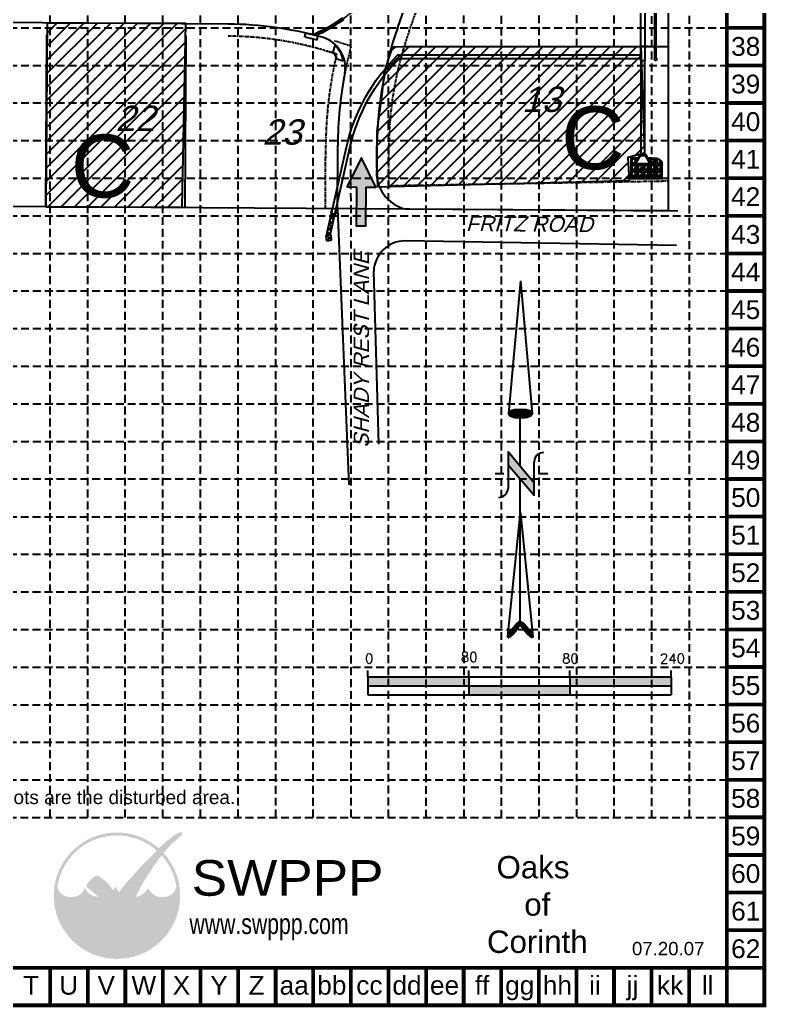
# Model space of a CAD drawing. Header units: inches. Extents: x 2410449 to 2411642, y 7107064 to 7108971.
# Drawn here: x 2411051 to 2411642, y 7107064 to 7107846 of the extents above; entities that cross this region are included whole.
import ezdxf
from ezdxf.enums import TextEntityAlignment as Align

# ---------------------------------------------------------------- set-up
doc = ezdxf.new("R2010")
doc.units = ezdxf.units.IN
doc.header["$MEASUREMENT"] = 0
for name, pattern in [('CENTER2', [1.125, 0.75, -0.125, 0.125, -0.125]), ('DASHED', [0.75, 0.5, -0.25]), ('HIDDEN', [0.375, 0.25, -0.125]), ('HIDDEN2', [0.1875, 0.125, -0.0625]), ('PHANTOM2', [1.25, 0.625, -0.125, 0.125, -0.125, 0.125, -0.125])]:
    doc.linetypes.add(name, pattern=pattern)
for name, color, linetype in [('ADA Ramps', 4, 'Continuous'), ('asbuilts', 3, 'Continuous'), ('BASE', 7, 'Continuous'), ('BDNY-FRZ', 3, 'Continuous'), ('CL STORM A', 8, 'CENTER2'), ('FLOW ARROWS', 250, 'Continuous'), ('GRID', 254, 'DASHED'), ('LOGO', 7, 'Continuous'), ('LOT NO', 11, 'Continuous'), ('LOTLINE', 120, 'Continuous'), ('NARROW', 7, 'Continuous'), ('PBC', 4, 'Continuous'), ('PEP', 5, 'Continuous'), ('PROP-INT', 7, 'HIDDEN2'), ('PROW', 5, 'PHANTOM2'), ('PSD', 3, 'Continuous'), ('PSD-HDWL', 5, 'Continuous'), ('PSD-INLET', 3, 'Continuous'), ('ROCK RIPRAP', 78, 'Continuous'), ('SODDED LOT', 2, 'Continuous'), ('STREETNAME', 4, 'Continuous')]:
    doc.layers.add(name, color=color, linetype=linetype)
doc.styles.add('L120', font='simplex.shx', dxfattribs={"height": 4.8})
doc.styles.add("L200'", font='ARIAL.TTF', dxfattribs={"height": 0.001969})
doc.styles.add('LOGO1', font='ROCKEB.TTF', dxfattribs={"height": 25})
doc.styles.get("Standard").update_dxf_attribs({"font": 'ARIAL.TTF'})

# ---------------------------------------------------------------- blocks, each defined once
blk = doc.blocks.new('North Arrow')
at = {"layer": 'NARROW'}
for p, q in [((32.43, 3.06), (32.43, 4.63)), ((0, 0), (22.36, 2)), ((28.77, -2.09), (34.02, 2.32)), ((36.18, 2.33), (30.46, 2.33)), ((36.16, 2.32), (31.04, -2.09)), ((39.1, 0.01), (59.96, 2.11)), ((0, 0), (22.33, -2.02)), ((31.2, -0.05), (21.66, -0.05)), ((21.66, -0.05), (21.66, -0.05)), ((57.45, -0.05), (33.41, -0.05)), ((59.83, -2.14), (39.04, -0.01)), ((57.69, -0.03), (57.77, -0.01)), ((57.77, -0.05), (57.69, -0.03)), ((28.77, -2.09), (34.95, -2.09)), ((32.43, -4.26), (32.43, -2.8))]:
    blk.add_line(p, q, dxfattribs=at)
blk.add_lwpolyline([(22.36, -2.03), (22.59, -1.93, 0.091577), (22.87, -1.44, 0.048306), (23.03, -0.75), (23.07, -0.01), (23.01, 0.82, 0.048306), (22.87, 1.42, 0.091577), (22.59, 1.91), (22.36, 2.01), (22.14, 1.91, 0.091577), (21.86, 1.42, 0.048306), (21.72, 0.82), (21.66, -0.01), (21.72, -0.83, 0.048306), (21.86, -1.44, 0.091577), (22.14, -1.93)], format="xyb", close=True, dxfattribs=at)
for points in [[(57.46, -0.03), (57.44, 0.08, -0.066818), (57.67, 0.47, -0.03073), (58.01, 0.84), (58.52, 1.29), (59.07, 1.7, -0.03073), (59.5, 1.95, -0.066818), (59.93, 2.1), (60.04, 2.06)], [(60.04, 2.06), (60.05, 1.95, -0.066818), (59.82, 1.56, -0.03073), (59.43, 1.14), (58.97, 0.74), (58.42, 0.33, -0.03073), (57.99, 0.08, -0.036692), (57.76, -0.02)], [(57.46, -0.04), (57.44, -0.15, 0.066818), (57.67, -0.54, 0.03073), (58.01, -0.9), (58.52, -1.36), (59.07, -1.77, 0.03073), (59.5, -2.02, 0.066818), (59.93, -2.17), (60.04, -2.13)], [(60.04, -2.13), (60.05, -2.01, 0.066818), (59.82, -1.63, 0.03073), (59.43, -1.2), (58.97, -0.8), (58.42, -0.4, 0.03073), (57.99, -0.15, 0.036692), (57.76, -0.05)]]:
    blk.add_lwpolyline(points, format="xyb", dxfattribs=at)
for centre, start, end in [((30.46, 3.86), 178.8769, 270), ((34.95, -3.62), 358.8769, 90)]:
    blk.add_arc(centre, 1.53, start, end, dxfattribs=at)
for points in [[(23.02, 0.75), (21.85, 1.42), (22.87, 1.44), (22.14, 1.91)], [(22.87, 1.44), (22.14, 1.91), (22.59, 1.91), (22.36, 2)], [(31.05, -2.09), (36.15, 2.36), (28.75, -2.06), (34.01, 2.36)], [(59.45, 1.15), (59, 1.65), (59.62, 1.34), (59.28, 1.82)], [(59.62, 1.34), (59.28, 1.82), (59.81, 1.55), (59.49, 1.95)], [(59.81, 1.55), (59.49, 1.95), (59.93, 1.73), (59.69, 2.04)], [(59.93, 1.73), (59.69, 2.04), (60.05, 1.94), (59.93, 2.1)], [(60.05, 1.94), (59.93, 2.1), (60.04, 2.06)], [(23.03, -0.76), (21.67, -0.05), (23.07, -0.05), (21.72, 0.82)], [(23.07, -0.05), (21.72, 0.82), (23.02, 0.75), (21.85, 1.42)], [(57.44, 0.08), (57.7, -0.01), (57.5, 0.21), (57.77, -0.01)], [(57.45, -0.04), (57.69, -0.02), (57.44, 0.08), (57.7, -0.01)], [(57.5, 0.21), (57.77, -0.01), (57.6, 0.39), (57.94, 0.06)], [(57.6, 0.39), (57.94, 0.06), (57.68, 0.5), (58.07, 0.13)], [(57.68, 0.5), (58.07, 0.13), (57.84, 0.66), (58.29, 0.26)], [(57.84, 0.66), (58.29, 0.26), (58.03, 0.86), (58.52, 0.41)], [(58.03, 0.86), (58.52, 0.41), (58.26, 1.07), (58.73, 0.57)], [(58.26, 1.07), (58.73, 0.57), (58.52, 1.3), (59.05, 0.81)], [(58.52, 1.3), (59.05, 0.81), (58.7, 1.42), (59.26, 0.99)], [(59.26, 1), (58.69, 1.42), (59.45, 1.15), (59, 1.65)], [(22.87, -1.44), (21.72, -0.87), (23.03, -0.76), (21.67, -0.05)], [(22.58, -1.93), (21.86, -1.45), (22.87, -1.44), (21.72, -0.87)], [(22.36, -2.01), (22.14, -1.93), (22.58, -1.93), (21.86, -1.45)], [(57.44, -0.14), (57.69, -0.02), (57.45, -0.04), (57.69, -0.02)], [(57.46, -0.19), (57.7, -0.03), (57.44, -0.14), (57.69, -0.02)], [(57.53, -0.33), (57.76, -0.05), (57.46, -0.19), (57.7, -0.03)], [(57.63, -0.48), (57.9, -0.1), (57.53, -0.33), (57.76, -0.05)], [(57.78, -0.66), (58.09, -0.2), (57.63, -0.48), (57.9, -0.1)], [(57.97, -0.87), (58.34, -0.35), (57.78, -0.66), (58.09, -0.2)], [(58.24, -1.11), (58.61, -0.54), (57.97, -0.87), (58.34, -0.35)], [(58.61, -1.43), (58.93, -0.77), (58.24, -1.11), (58.61, -0.54)], [(58.91, -1.64), (59.2, -1), (58.61, -1.43), (58.93, -0.77)], [(59.12, -1.79), (59.57, -1.36), (58.92, -1.65), (59.2, -1.01)], [(59.35, -1.93), (59.81, -1.62), (59.12, -1.79), (59.57, -1.36)], [(59.54, -1.32), (59.41, -1.18), (59.21, -1.01)], [(59.58, -2.05), (59.93, -1.79), (59.35, -1.93), (59.81, -1.62)], [(59.78, -2.13), (60.05, -2.01), (59.58, -2.05), (59.93, -1.79)], [(59.92, -2.17), (60.04, -2.13), (59.78, -2.13), (60.05, -2.01)]]:
    blk.add_solid(points, dxfattribs=at)
blk = doc.blocks.new('arrow')
blk.add_lwpolyline([(-67.01, -25.36), (-59.33, -25.42), (-59.57, -56.14), (-51.89, -56.2), (-51.65, -25.48), (-43.97, -25.54), (-55.3, -2.41), (-67.01, -25.36)], close=True)
at = {"color": 254}
for points in [[(-43.97, -25.54), (-67.01, -25.36), (-55.3, -2.41), (-67.01, -25.36)], [(-59.57, -56.14), (-51.89, -56.2), (-59.33, -25.42), (-51.65, -25.48)]]:
    blk.add_solid(points, dxfattribs=at)
blk = doc.blocks.new('new logo')
at = {"layer": 'LOGO'}
h = blk.add_hatch(color=170, dxfattribs=at)
h.paths.add_polyline_path([(67.43, 44.06), (66.82, 44.7), (66.35, 45.25), (65.96, 45.76), (65.54, 46.4), (65.09, 47.19), (64.7, 47.94), (64.44, 48.47), (64.18, 49.02), (63.92, 49.58), (63.67, 50.15), (63.31, 50.99), (62.9, 52), (62.6, 52.78), (62.42, 53.27), (62.25, 53.75), (62.07, 54.23), (61.88, 54.72), (61.69, 55.22), (61.48, 55.74), (61.26, 56.27), (61.03, 56.81), (60.78, 57.37), (60.52, 57.93), (60.25, 58.5), (59.96, 59.07), (59.66, 59.64), (59.34, 60.2), (59.02, 60.77), (58.68, 61.32), (58.34, 61.87), (57.99, 62.4), (57.64, 62.91), (57.29, 63.4), (56.95, 63.87), (56.61, 64.32), (56.27, 64.74), (55.93, 65.14), (55.58, 65.53), (55.23, 65.91), (54.91, 66.23), (53.98, 66.22), (52.92, 66.33), (52.05, 66.5), (51.45, 66.64), (50.85, 66.81), (50.26, 67.01), (49.41, 67.35), (48.33, 67.91), (47.34, 68.56), (46.46, 69.26), (45.69, 70.02), (45.01, 70.79), (44.44, 71.52), (43.98, 72.16), (43.6, 72.69), (43.42, 72.95), (43.25, 73.18), (43.1, 73.38), (42.96, 73.53), (42.85, 73.65), (42.75, 73.73), (42.66, 73.76), (42.59, 73.76), (42.53, 73.71), (42.48, 73.63), (42.43, 73.52), (42.38, 73.38), (42.33, 73.22), (42.19, 72.76), (41.96, 72.1), (41.67, 71.46), (41.36, 70.91), (40.98, 70.34), (40.53, 69.77), (40.01, 69.21), (39.42, 68.67), (38.77, 68.17), (38.06, 67.7), (37.31, 67.27), (36.53, 66.9), (35.73, 66.59), (34.88, 66.34), (33.96, 66.14), (32.97, 65.99), (31.89, 65.9), (30.76, 65.86), (29.65, 65.89), (28.59, 65.97), (27.62, 66.13), (26.71, 66.36), (25.83, 66.67), (24.95, 67.08), (24.08, 67.58), (23.21, 68.18), (22.36, 68.88), (21.76, 69.47), (21.37, 69.89), (20.98, 70.36), (20.61, 70.88), (20.24, 71.46), (19.89, 72.13), (19.54, 72.89), (19.19, 73.77), (18.85, 74.77, -0.595729), (106.28, 106.77), (106.97, 107.48), (107.53, 108.05), (108.12, 108.64, 37.93689), (112.29, 104.53), (112.05, 104.24), (111.57, 103.66), (111.09, 103.06), (110.61, 102.47, -0.146449), (123.57, 75.01), (123.33, 74.47), (123.13, 73.97), (122.94, 73.5), (122.77, 73.07), (122.51, 72.4), (122.22, 71.72), (121.9, 71.1), (121.52, 70.53), (121.11, 70), (120.66, 69.51), (120.15, 69.03), (119.62, 68.57), (119.04, 68.14), (118.44, 67.73), (117.81, 67.36), (117.15, 67.03), (116.47, 66.74), (115.76, 66.49), (115.03, 66.28), (114.28, 66.11), (113.5, 65.97), (112.72, 65.88), (111.92, 65.82), (111.11, 65.8), (110.29, 65.82), (109.44, 65.89), (108.56, 66.01), (107.66, 66.19), (106.75, 66.43), (105.88, 66.73), (105.05, 67.1), (104.26, 67.53), (103.5, 68.04), (102.78, 68.61), (102.07, 69.26), (101.4, 69.96), (100.78, 70.68), (100.24, 71.38), (99.83, 72.02), (99.55, 72.52), (99.4, 72.79), (99.26, 73.03), (99.13, 73.24), (99.02, 73.4), (98.92, 73.52), (98.82, 73.58), (98.72, 73.6), (98.63, 73.58), (98.54, 73.51), (98.45, 73.42), (98.36, 73.3), (98.26, 73.16), (98.17, 73), (98.06, 72.83), (97.8, 72.39), (97.42, 71.81), (96.93, 71.14), (96.41, 70.55), (95.93, 70.06), (95.41, 69.58), (94.84, 69.11), (94.21, 68.65), (93.52, 68.19), (92.75, 67.74), (91.9, 67.28), (90.95, 66.85), (90.08, 66.57), (89.39, 66.39), (88.62, 66.22), (87.78, 66.08), (87.59, 65.61), (87.38, 65.07), (87.13, 64.45), (86.86, 63.76), (86.57, 63), (86.26, 62.19), (85.94, 61.33), (85.6, 60.44), (85.25, 59.53), (84.91, 58.59), (84.56, 57.66), (84.21, 56.72), (83.87, 55.8), (83.53, 54.89), (83.21, 54.02), (82.9, 53.18), (82.61, 52.38), (82.34, 51.64), (82.09, 50.96), (81.86, 50.33), (81.65, 49.76), (81.33, 48.95), (80.94, 48.06), (80.54, 47.29), (80.1, 46.58), (79.62, 45.94), (79.13, 45.36), (78.61, 44.81), (78.1, 44.32), (77.57, 43.87), (77.04, 43.47), (76.48, 43.12), (75.9, 42.81), (75.31, 42.55), (74.58, 42.28), (73.74, 42.05), (72.97, 41.94), (72.25, 41.93), (71.55, 42.04), (70.87, 42.22), (70.06, 42.5), (69.36, 42.77), (68.67, 43.11), (68.04, 43.53)])
h.paths.add_polyline_path([(71.76, 72.04), (70.7, 73.9), (70.07, 75.23), (69.69, 74.29), (68.67, 72.59), (67.85, 71.67), (67.95, 71.51), (68.11, 71.24), (68.27, 70.99), (68.41, 70.76), (68.55, 70.55), (68.68, 70.37), (68.8, 70.21), (68.92, 70.07), (69.04, 69.95), (69.15, 69.84), (69.26, 69.75), (69.37, 69.67), (69.48, 69.59), (69.59, 69.52), (69.7, 69.46), (69.82, 69.41), (69.94, 69.36), (70.05, 69.32), (70.17, 69.28), (70.29, 69.25), (70.41, 69.22), (70.53, 69.2), (70.64, 69.18), (70.76, 69.17), (70.88, 69.16), (71, 69.15), (71.11, 69.15), (71.22, 69.16), (71.33, 69.17), (71.44, 69.19), (71.54, 69.21), (71.64, 69.24), (71.74, 69.27), (71.84, 69.31), (71.94, 69.35), (72.04, 69.4), (72.14, 69.45), (72.24, 69.51), (72.35, 69.58), (72.45, 69.65), (72.56, 69.72), (72.67, 69.81), (72.78, 69.9), (72.89, 70), (73, 70.1), (73.11, 70.21), (73.22, 70.34), (73.3, 70.42), (72.52, 71.08)], flags=17)
blk.add_hatch(color=240, dxfattribs=at).paths.add_polyline_path([(117.73, 117.3), (118.86, 118.16), (119.82, 118.88), (120.63, 119.47), (121.31, 119.95), (121.89, 120.34), (122.37, 120.64), (122.78, 120.89), (123.13, 121.1), (123.45, 121.27), (123.73, 121.42), (123.99, 121.55), (124.22, 121.67), (124.44, 121.77), (124.65, 121.85), (124.84, 121.93), (125.03, 122.01), (125.21, 122.09), (125.4, 122.16), (125.58, 122.23), (125.76, 122.3), (125.93, 122.37), (126.1, 122.44), (126.26, 122.49), (126.41, 122.55), (126.56, 122.6), (126.69, 122.64), (126.82, 122.67), (126.95, 122.71), (127.06, 122.73), (127.18, 122.76), (127.29, 122.78), (127.39, 122.79), (127.5, 122.8), (127.6, 122.81), (127.7, 122.82), (127.79, 122.82), (127.89, 122.82), (127.98, 122.82), (128.06, 122.81), (128.14, 122.8), (128.22, 122.79), (128.29, 122.78), (128.35, 122.76), (128.42, 122.74), (128.47, 122.72), (128.52, 122.7), (128.57, 122.67), (128.62, 122.64), (128.65, 122.61), (128.69, 122.57), (128.72, 122.53), (128.75, 122.49), (128.77, 122.44), (128.79, 122.39), (128.81, 122.34), (128.82, 122.28), (128.83, 122.21), (128.84, 122.14), (128.84, 122.07), (128.84, 122), (128.83, 121.92), (128.82, 121.84), (128.81, 121.76), (128.79, 121.68), (128.77, 121.6), (128.74, 121.52), (128.7, 121.44), (128.66, 121.35), (128.61, 121.26), (128.56, 121.16), (128.5, 121.06), (128.43, 120.95), (128.35, 120.83), (128.27, 120.7), (128.18, 120.57), (128.08, 120.42), (127.96, 120.27), (127.85, 120.12), (127.71, 119.96), (127.57, 119.79), (127.42, 119.62), (127.25, 119.44), (127.06, 119.24), (126.84, 119.03), (126.58, 118.79), (126.28, 118.52), (125.94, 118.21), (125.54, 117.86), (125.08, 117.47), (124.58, 117.04), (124.04, 116.57), (123.48, 116.08), (122.89, 115.57), (122.3, 115.05), (121.71, 114.53), (121.13, 114.01), (120.58, 113.5), (120.04, 112.99), (119.52, 112.49), (119.01, 111.99), (118.51, 111.49), (118.02, 110.99), (117.53, 110.47), (117.03, 109.94), (116.53, 109.4), (116.03, 108.85), (115.52, 108.29), (115.02, 107.71), (114.51, 107.14), (114.01, 106.56), (113.51, 105.98), (113.02, 105.4), (112.54, 104.82), (112.05, 104.24), (111.57, 103.66), (111.09, 103.06), (110.59, 102.44), (110.09, 101.8), (109.56, 101.13), (109.02, 100.43), (108.45, 99.68), (107.87, 98.9), (107.27, 98.1), (106.66, 97.27), (106.04, 96.43), (105.43, 95.59), (104.82, 94.74), (104.23, 93.91), (103.65, 93.08), (103.08, 92.27), (102.52, 91.46), (101.97, 90.65), (101.42, 89.84), (100.87, 89.01), (100.32, 88.18), (99.77, 87.33), (99.2, 86.45), (98.63, 85.56), (98.06, 84.66), (97.5, 83.76), (96.94, 82.87), (96.4, 81.99), (95.88, 81.13), (95.38, 80.29), (94.91, 79.49), (94.46, 78.72), (94.03, 77.96), (93.61, 77.23), (93.21, 76.5), (92.81, 75.77), (92.41, 75.04), (92.01, 74.29), (91.6, 73.54), (91.18, 72.77), (90.78, 72.02), (90.38, 71.27), (90, 70.56), (89.64, 69.88), (89.31, 69.25), (89.01, 68.69), (88.75, 68.19), (88.53, 67.74), (88.33, 67.32), (88.15, 66.92), (87.97, 66.52), (87.78, 66.08), (87.59, 65.61), (87.38, 65.07), (87.13, 64.45), (86.86, 63.76), (86.57, 63), (86.26, 62.19), (85.94, 61.33), (85.6, 60.44), (85.25, 59.53), (84.91, 58.59), (84.56, 57.66), (84.21, 56.72), (83.87, 55.8), (83.53, 54.89), (83.21, 54.02), (82.9, 53.18), (82.61, 52.38), (82.34, 51.64), (82.09, 50.96), (81.86, 50.33), (81.65, 49.76), (81.44, 49.23), (81.24, 48.75), (81.04, 48.29), (80.84, 47.87), (80.64, 47.48), (80.43, 47.11), (80.2, 46.75), (79.97, 46.41), (79.73, 46.09), (79.49, 45.78), (79.24, 45.49), (78.99, 45.21), (78.74, 44.95), (78.48, 44.69), (78.23, 44.45), (77.97, 44.21), (77.71, 43.99), (77.44, 43.78), (77.17, 43.58), (76.9, 43.39), (76.62, 43.21), (76.33, 43.04), (76.04, 42.89), (75.75, 42.75), (75.45, 42.62), (75.16, 42.5), (74.87, 42.39), (74.58, 42.29), (74.3, 42.2), (74.02, 42.13), (73.75, 42.07), (73.49, 42.02), (73.23, 41.98), (72.98, 41.95), (72.73, 41.94), (72.49, 41.93), (72.24, 41.94), (72.01, 41.97), (71.77, 42), (71.53, 42.05), (71.3, 42.11), (71.06, 42.17), (70.83, 42.24), (70.59, 42.32), (70.35, 42.4), (70.12, 42.48), (69.88, 42.57), (69.64, 42.66), (69.4, 42.76), (69.16, 42.87), (68.93, 42.98), (68.69, 43.11), (68.47, 43.25), (68.25, 43.39), (68.04, 43.55), (67.83, 43.72), (67.62, 43.9), (67.42, 44.09), (67.22, 44.28), (67.03, 44.49), (66.83, 44.69), (66.64, 44.9), (66.45, 45.13), (66.26, 45.36), (66.06, 45.62), (65.86, 45.91), (65.65, 46.23), (65.43, 46.59), (65.2, 47), (64.96, 47.45), (64.7, 47.94), (64.44, 48.47), (64.18, 49.02), (63.92, 49.58), (63.67, 50.15), (63.43, 50.71), (63.2, 51.26), (62.99, 51.78), (62.79, 52.29), (62.6, 52.78), (62.42, 53.27), (62.25, 53.75), (62.07, 54.23), (61.88, 54.72), (61.69, 55.22), (61.48, 55.74), (61.26, 56.27), (61.03, 56.81), (60.78, 57.37), (60.52, 57.93), (60.25, 58.5), (59.96, 59.07), (59.66, 59.64), (59.34, 60.2), (59.02, 60.77), (58.68, 61.32), (58.34, 61.87), (57.99, 62.4), (57.64, 62.91), (57.29, 63.4), (56.95, 63.87), (56.61, 64.32), (56.27, 64.74), (55.93, 65.14), (55.58, 65.53), (55.23, 65.91), (54.86, 66.28), (54.49, 66.65), (54.09, 67.01), (53.68, 67.39), (53.25, 67.76), (52.81, 68.14), (52.35, 68.52), (51.89, 68.9), (51.42, 69.28), (50.95, 69.66), (50.48, 70.04), (50.01, 70.41), (49.54, 70.78), (49.09, 71.13), (48.65, 71.47), (48.24, 71.8), (47.84, 72.11), (47.47, 72.4), (47.14, 72.66), (46.83, 72.9), (46.56, 73.11), (46.32, 73.3), (46.11, 73.47), (45.92, 73.63), (45.75, 73.78), (45.6, 73.92), (45.46, 74.05), (45.34, 74.18), (45.23, 74.31), (45.13, 74.44), (45.04, 74.56), (44.96, 74.69), (44.9, 74.82), (44.84, 74.96), (44.8, 75.1), (44.76, 75.24), (44.73, 75.39), (44.72, 75.54), (44.71, 75.69), (44.7, 75.84), (44.71, 75.99), (44.72, 76.15), (44.75, 76.3), (44.78, 76.45), (44.81, 76.6), (44.86, 76.75), (44.92, 76.9), (44.99, 77.06), (45.07, 77.23), (45.17, 77.4), (45.29, 77.59), (45.42, 77.8), (45.57, 78.01), (45.73, 78.24), (45.91, 78.48), (46.11, 78.73), (46.32, 78.99), (46.55, 79.26), (46.8, 79.54), (47.06, 79.83), (47.33, 80.13), (47.62, 80.43), (47.91, 80.73), (48.21, 81.04), (48.52, 81.34), (48.84, 81.64), (49.16, 81.93), (49.48, 82.21), (49.79, 82.48), (50.1, 82.74), (50.41, 82.98), (50.7, 83.21), (50.98, 83.42), (51.24, 83.62), (51.49, 83.79), (51.7, 83.95), (51.9, 84.08), (52.08, 84.19), (52.25, 84.29), (52.4, 84.38), (52.55, 84.45), (52.68, 84.51), (52.82, 84.56), (52.95, 84.61), (53.08, 84.64), (53.21, 84.67), (53.34, 84.69), (53.47, 84.7), (53.6, 84.7), (53.72, 84.69), (53.85, 84.68), (53.97, 84.65), (54.1, 84.62), (54.22, 84.58), (54.35, 84.54), (54.48, 84.48), (54.61, 84.43), (54.74, 84.36), (54.88, 84.3), (55.02, 84.23), (55.17, 84.15), (55.34, 84.06), (55.51, 83.97), (55.7, 83.86), (55.91, 83.73), (56.14, 83.59), (56.4, 83.42), (56.68, 83.23), (56.99, 83.01), (57.32, 82.78), (57.67, 82.53), (58.03, 82.27), (58.4, 81.99), (58.79, 81.71), (59.18, 81.42), (59.57, 81.13), (59.97, 80.83), (60.37, 80.53), (60.76, 80.22), (61.15, 79.91), (61.54, 79.59), (61.91, 79.27), (62.28, 78.93), (62.64, 78.6), (62.98, 78.25), (63.32, 77.9), (63.65, 77.54), (63.97, 77.17), (64.29, 76.79), (64.6, 76.4), (64.91, 76.01), (65.22, 75.6), (65.52, 75.19), (65.82, 74.78), (66.11, 74.37), (66.39, 73.96), (66.66, 73.57), (66.91, 73.18), (67.15, 72.81), (67.37, 72.45), (67.58, 72.12), (67.77, 71.8), (67.95, 71.51), (68.11, 71.24), (68.27, 70.99), (68.41, 70.76), (68.55, 70.55), (68.68, 70.37), (68.8, 70.21), (68.92, 70.07), (69.04, 69.95), (69.15, 69.84), (69.26, 69.75), (69.37, 69.67), (69.48, 69.59), (69.59, 69.52), (69.7, 69.46), (69.82, 69.41), (69.94, 69.36), (70.05, 69.32), (70.17, 69.28), (70.29, 69.25), (70.41, 69.22), (70.53, 69.2), (70.64, 69.18), (70.76, 69.17), (70.88, 69.16), (71, 69.15), (71.11, 69.15), (71.22, 69.16), (71.33, 69.17), (71.44, 69.19), (71.54, 69.21), (71.64, 69.24), (71.74, 69.27), (71.84, 69.31), (71.94, 69.35), (72.04, 69.4), (72.14, 69.45), (72.24, 69.51), (72.35, 69.58), (72.45, 69.65), (72.56, 69.72), (72.67, 69.81), (72.78, 69.9), (72.89, 70), (73, 70.1), (73.11, 70.21), (73.22, 70.34), (73.34, 70.47), (73.46, 70.61), (73.58, 70.77), (73.72, 70.94), (73.85, 71.12), (74, 71.32), (74.15, 71.53), (74.32, 71.77), (74.5, 72.01), (74.68, 72.27), (74.88, 72.55), (75.09, 72.84), (75.32, 73.15), (75.56, 73.46), (75.82, 73.79), (76.09, 74.14), (76.37, 74.49), (76.67, 74.87), (76.99, 75.25), (77.32, 75.65), (77.66, 76.07), (78.02, 76.5), (78.39, 76.95), (78.77, 77.42), (79.18, 77.91), (79.6, 78.4), (80.03, 78.92), (80.49, 79.45), (80.96, 80), (81.46, 80.56), (81.97, 81.13), (82.5, 81.72), (83.04, 82.31), (83.59, 82.91), (84.14, 83.51), (84.68, 84.1), (85.22, 84.68), (85.74, 85.25), (86.24, 85.81), (86.73, 86.35), (87.2, 86.89), (87.67, 87.41), (88.13, 87.94), (88.59, 88.46), (89.06, 88.98), (89.53, 89.52), (90.01, 90.05), (90.5, 90.6), (91, 91.16), (91.52, 91.73), (92.06, 92.31), (92.61, 92.9), (93.18, 93.5), (93.77, 94.12), (94.38, 94.75), (95.01, 95.39), (95.64, 96.03), (96.28, 96.68), (96.92, 97.32), (97.56, 97.96), (98.19, 98.58), (98.8, 99.19), (99.39, 99.77), (99.96, 100.34), (100.52, 100.9), (101.07, 101.45), (101.61, 101.98), (102.14, 102.52), (102.66, 103.05), (103.19, 103.59), (103.72, 104.13), (104.25, 104.67), (104.78, 105.23), (105.32, 105.78), (105.86, 106.34), (106.41, 106.91), (106.97, 107.48), (107.53, 108.05), (108.11, 108.62), (108.69, 109.2), (109.27, 109.77), (109.86, 110.34), (110.45, 110.91), (111.04, 111.47), (111.62, 112.02), (112.2, 112.56), (112.77, 113.1), (113.35, 113.62), (113.95, 114.16), (114.58, 114.71), (115.26, 115.3), (116.01, 115.91), (116.82, 116.58)])
at = {"layer": 'LOGO', "style": 'LOGO1'}
for s, height, width, p in [('SWPPP', 31.324, 1.115, (136.96, 67.05)), ('www.swppp.com', 18.1118, 0.77, (135.01, 33.35))]:
    blk.add_text(s, height=height, dxfattribs=dict(at, width=width)).set_placement(p)

msp = doc.modelspace()

# ---------------------------------------------------------------- hatches: boundary and pattern name
h = msp.add_hatch(color=7)
h.paths.add_polyline_path([(2411406.44, 7107318.74), (2411406.44, 7107325.95), (2411326.44, 7107325.95), (2411326.44, 7107318.74)])
h.paths.add_polyline_path([(2411406.44, 7107318.74), (2411406.44, 7107311.53), (2411486.44, 7107311.53), (2411486.44, 7107318.74)])
h.paths.add_polyline_path([(2411486.44, 7107325.95), (2411486.44, 7107318.74), (2411566.44, 7107318.74), (2411566.44, 7107325.95)])
at = {"layer": 'asbuilts'}
h = msp.add_hatch(dxfattribs=at)
h.set_pattern_fill('ANSI37', scale=20, style=0)
h.set_pattern_definition([(45, (0, 0), (-1.767766953, 1.767766953), []), (135, (0, 0), (-1.767766953, -1.767766953), [])])
h.paths.add_polyline_path([(2411299.23, 7107692.22), (2411297.97, 7107692.5), (2411297.71, 7107691.72), (2411294.36, 7107676.74), (2411294.43, 7107674.91), (2411295.38, 7107675.02)])
h.paths.add_polyline_path([(2411300.58, 7107691.92), (2411299.23, 7107692.22), (2411295.38, 7107675.02), (2411296.83, 7107675.2)])
h.paths.add_polyline_path([(2411297.37, 7107675.26), (2411294.43, 7107674.91), (2411294.61, 7107670.9), (2411297.85, 7107671.29)])
h.paths.add_polyline_path([(2411294.43, 7107674.91), (2411293.39, 7107674.78), (2411293.88, 7107670.81), (2411294.61, 7107670.9)])
at = {"layer": 'ROCK RIPRAP'}
h = msp.add_hatch(dxfattribs=at)
h.set_pattern_fill('GRAVEL', color=1, scale=5, style=0)
h.set_pattern_definition([(228.0128, (2411503.9355, 7107716.0978), (-39.9999912, -45.0000067), [0.67268, -66.59544]), (184.9697, (2411503.4855, 7107715.59778), (60.00000526, 4.9999565), [1.15434, -114.27962]), (132.5104, (2411502.3355, 7107715.49778), (49.9999536, -55.0000434), [0.81394, -80.58016]), (267.2737, (2411500.3855, 7107714.24778), (4.9999801, 100.0000015), [1.05119, -104.06779]), (292.8337, (2411500.3355, 7107713.19778), (-25.0000495, 59.9999821), [1.03077, -102.04686]), (357.2737, (2411500.7355, 7107712.24778), (-100.0000015, 4.9999801), [1.05119, -104.06779]), (37.6942, (2411501.7855, 7107712.19778), (-65.00003673, -49.999952), [1.39014, -137.62425]), (72.2553, (2411502.8855, 7107713.04778), (35.0000538, 109.99998116), [1.31244, -129.9316]), (121.4296, (2411503.2855, 7107714.29778), (-40.0000412, 64.9999752), [1.05475, -104.42037]), (175.2364, (2411502.7355, 7107715.1978), (55.0000047, -4.9999577), [1.20416, -59.00381]), (222.3974, (2411501.5355, 7107715.29778), (-60.00003676, -54.9999604), [1.55724, -154.16688]), (138.8141, (2411505.3355, 7107714.1978), (-35.0000147, 29.9999866), [0.5315, -52.61922]), (171.4692, (2411504.9355, 7107714.54778), (64.9999914, -10.0000396), [1.01118, -100.10755]), (225, (2411503.9355, 7107714.6978), (-6e-16, -5), [0.7071, -6.36396]), (203.1986, (2411503.5855, 7107715.2978), (24.999999, 10.0000066), [0.3808, -37.69808]), (291.8014, (2411503.2355, 7107715.1478), (-5, 15.000001), [0.53851, -26.3873]), (30.9638, (2411503.4355, 7107714.6478), (14.99999, 10.000012), [0.87464, -28.28011]), (161.565, (2411504.1855, 7107715.0978), (10.000002, -4.99999), [0.63246, -15.17893]), (16.3895, (2411500.3355, 7107715.14778), (50.000011, 14.9999635), [0.886, -87.71422]), (70.3462, (2411501.1855, 7107715.39778), (-19.9999762, -55.0000107), [0.7433, -73.58704]), (293.1986, (2411504.1855, 7107716.0978), (-10.0000066, 24.999999), [0.76158, -37.3173]), (343.6105, (2411504.4855, 7107715.39778), (-50.000011, 14.9999635), [0.886, -87.71422]), (339.444, (2411500.3355, 7107712.0478), (-25.000009, 9.99998), [0.8544, -41.86562]), (294.7751, (2411501.1355, 7107711.74778), (-24.999961, 55.0000171), [0.71589, -70.87321]), (66.8014, (2411504.2355, 7107711.0978), (10.0000066, 24.999999), [0.76158, -37.3173]), (17.354, (2411504.5355, 7107711.79778), (-65.0000101, -19.9999725), [0.83815, -82.97712]), (69.444, (2411501.7855, 7107711.0978), (-9.99998, -25.000009), [0.4272, -42.29282]), (101.3099, (2411503.9355, 7107711.0978), (-4.999988, 20.000004), [0.25495, -25.24014]), (165.9638, (2411503.8855, 7107711.3478), (15.000003, -4.99999), [1.03077, -19.58475]), (186.009, (2411502.8855, 7107711.59778), (49.9999988, 4.9999966), [0.95525, -94.56961]), (303.69, (2411503.4355, 7107714.1978), (-5.000007, 9.999998), [0.7211, -17.30664]), (353.1572, (2411503.8355, 7107713.59778), (84.9999968, -10.00004), [1.25897, -124.63782]), (60.9454, (2411505.0855, 7107713.4478), (-20, -35.000002), [0.51478, -50.96337]), (90, (2411505.3355, 7107713.898), (-5, 5), [0.3, -4.7]), (120.2564, (2411502.7855, 7107711.74778), (19.9999744, -35.0000123), [0.69462, -68.7676]), (48.0128, (2411502.4355, 7107712.3478), (39.9999912, 45.0000067), [1.34536, -65.92276]), (0, (2411503.3355, 7107713.348), (5, 5), [1.3, -3.7]), (325.3048, (2411504.6355, 7107713.34778), (-49.9999713, 35.000043), [0.79057, -78.26637]), (254.0546, (2411505.2855, 7107712.8978), (-4.9999994, -20.000001), [0.728, -35.67254]), (207.646, (2411505.0855, 7107712.19778), (-94.999979, -50.0000386), [1.18532, -117.34737]), (175.4261, (2411504.0355, 7107711.64778), (-65.0000028, 4.999974), [1.254, -124.14537])])
h.paths.add_polyline_path([(2411534.61, 7107720.04), (2411559.46, 7107720.06), (2411559.45, 7107732.24), (2411559.03, 7107733.52), (2411557.53, 7107734.73), (2411555.2, 7107735.75), (2411551.27, 7107736.07), (2411547.98, 7107736.07), (2411550.46, 7107731.77), (2411550.02, 7107731.52), (2411538.34, 7107731.53), (2411537.91, 7107731.78), (2411540.39, 7107736.07), (2411534.61, 7107736.08)])

# ---------------------------------------------------------------- linework, layer by layer
at = {"color": 7}
for p, q in [((2411326.44, 7107325.95), (2411326.44, 7107330.75)), ((2411406.44, 7107325.95), (2411406.44, 7107330.75)), ((2411486.44, 7107325.95), (2411486.44, 7107330.75)), ((2411566.44, 7107325.95), (2411566.44, 7107330.75)), ((2411326.44, 7107325.95), (2411406.44, 7107325.95)), ((2411326.44, 7107325.95), (2411326.44, 7107311.53)), ((2411406.44, 7107325.95), (2411566.44, 7107325.95)), ((2411406.44, 7107325.95), (2411406.44, 7107311.53)), ((2411486.44, 7107325.95), (2411486.44, 7107311.53)), ((2411566.44, 7107325.95), (2411566.44, 7107311.53)), ((2411326.44, 7107318.74), (2411566.44, 7107318.74)), ((2411326.44, 7107311.53), (2411406.44, 7107311.53)), ((2411406.44, 7107311.53), (2411566.44, 7107311.53))]:
    msp.add_line(p, q, dxfattribs=at)
at = {"layer": 'ADA Ramps', "color": 7}
for p, q in [((2411299.1, 7107820.26), (2411300.63, 7107825.17)), ((2411299.1, 7107820.26), (2411301.99, 7107814.65)), ((2411301.99, 7107814.65), (2411306.98, 7107813.1))]:
    msp.add_line(p, q, dxfattribs=at)
msp.add_arc((2411286.17, 7107809.87), 21.05, 8.81734, 46.62637, dxfattribs=at)
at = {"layer": 'asbuilts', "color": 7}
for p, q in [((2411298.16, 7107696.56), (2411297.28, 7107692.66)), ((2411302.06, 7107695.68), (2411298.16, 7107696.56)), ((2411297.28, 7107692.66), (2411301.19, 7107691.78)), ((2411301.19, 7107691.78), (2411302.06, 7107695.68))]:
    msp.add_line(p, q, dxfattribs=at)
at = {"layer": 'BASE', "const_width": 2.97}
for points in [[(2411640.27, 7107065.93), (2411640.27, 7108969.5), (2410450.54, 7108969.5), (2410450.54, 7107065.93)], [(2411610.53, 7107095.68), (2411610.53, 7108939.76), (2410480.28, 7108939.76), (2410480.28, 7107095.68)]]:
    msp.add_lwpolyline(points, close=True, dxfattribs=at)
for points in [[(2411640.27, 7107839.26), (2411610.53, 7107839.26)], [(2411640.27, 7107809.51), (2411610.53, 7107809.51)], [(2411640.27, 7107779.77), (2411610.53, 7107779.77)], [(2411640.27, 7107750.03), (2411610.53, 7107750.03)], [(2411640.27, 7107720.28), (2411610.53, 7107720.28)], [(2411640.27, 7107690.54), (2411610.53, 7107690.54)], [(2411640.27, 7107660.8), (2411610.53, 7107660.8)], [(2411640.27, 7107631.05), (2411610.53, 7107631.05)], [(2411640.27, 7107601.31), (2411610.53, 7107601.31)], [(2411640.27, 7107571.57), (2411610.53, 7107571.57)], [(2411640.27, 7107541.82), (2411610.53, 7107541.82)], [(2411640.27, 7107512.08), (2411610.53, 7107512.08)], [(2411640.27, 7107482.34), (2411610.53, 7107482.34)], [(2411640.27, 7107452.59), (2411610.53, 7107452.59)], [(2411640.27, 7107422.85), (2411610.53, 7107422.85)], [(2411640.27, 7107393.11), (2411610.53, 7107393.11)], [(2411640.27, 7107363.36), (2411610.53, 7107363.36)], [(2411640.27, 7107333.62), (2411610.53, 7107333.62)], [(2411640.27, 7107303.88), (2411610.53, 7107303.88)], [(2411640.27, 7107274.13), (2411610.53, 7107274.13)], [(2411640.27, 7107244.39), (2411610.53, 7107244.39)], [(2411640.27, 7107214.65), (2411610.53, 7107214.65)], [(2411640.27, 7107184.91), (2411610.53, 7107184.91)], [(2411640.27, 7107155.16), (2411610.53, 7107155.16)], [(2411640.27, 7107125.42), (2411610.53, 7107125.42)], [(2411075.15, 7107095.68), (2411075.15, 7107065.93)], [(2411104.89, 7107095.68), (2411104.89, 7107065.93)], [(2411134.63, 7107095.68), (2411134.63, 7107065.93)], [(2411164.38, 7107095.68), (2411164.38, 7107065.93)], [(2411194.12, 7107095.68), (2411194.12, 7107065.93)], [(2411223.86, 7107095.68), (2411223.86, 7107065.93)], [(2411253.61, 7107095.68), (2411253.61, 7107065.93)], [(2411283.35, 7107095.68), (2411283.35, 7107065.93)], [(2411313.09, 7107095.68), (2411313.09, 7107065.93)], [(2411342.84, 7107095.68), (2411342.84, 7107065.93)], [(2411372.58, 7107095.68), (2411372.58, 7107065.93)], [(2411402.32, 7107095.68), (2411402.32, 7107065.93)], [(2411432.07, 7107095.68), (2411432.07, 7107065.93)], [(2411461.81, 7107095.68), (2411461.81, 7107065.93)], [(2411491.55, 7107095.68), (2411491.55, 7107065.93)], [(2411521.3, 7107095.68), (2411521.3, 7107065.93)], [(2411551.04, 7107095.68), (2411551.04, 7107065.93)], [(2411580.78, 7107095.68), (2411580.78, 7107065.93)], [(2411610.53, 7107095.68), (2411610.53, 7107065.93)], [(2411640.27, 7107095.68), (2411610.53, 7107095.68)]]:
    msp.add_lwpolyline(points, dxfattribs=at)
at = {"layer": 'BDNY-FRZ', "color": 7}
for p, q in [((2411564.44, 7108846.22), (2411564.18, 7107694.37)), ((2411564.18, 7107694.37), (2410977.02, 7107698.26))]:
    msp.add_line(p, q, dxfattribs=at)
at = {"layer": 'CL STORM A', "color": 5}
msp.add_lwpolyline([(2411503.3, 7108486.64), (2411487.16, 7108454.26), (2411379.19, 7108418.13, 0.065206), (2411344.16, 7108401.08), (2411339.69, 7108398.13, -0.146931), (2411389.3, 7108232.82), (2411389.26, 7108047.17, -0.085646), (2411371.89, 7107946.63), (2411362, 7107918.87, -0.189692), (2411289.82, 7107836.05), (2411284.56, 7107833.32)], format="xyb", dxfattribs=at)
at = {"layer": 'GRID', "color": 8, "linetype": 'HIDDEN', "ltscale": 25}
for p, q in [((2411075.15, 7107214.56), (2411075.15, 7108939.76)), ((2411104.89, 7107214.56), (2411104.89, 7108939.76)), ((2411134.63, 7107214.55), (2411134.63, 7108939.76)), ((2411164.38, 7107214.55), (2411164.38, 7108939.76)), ((2411194.12, 7107214.54), (2411194.12, 7108939.76)), ((2411223.86, 7107214.54), (2411223.86, 7108939.76)), ((2411253.61, 7107214.54), (2411253.61, 7108939.76)), ((2411283.35, 7107214.53), (2411283.35, 7108939.76)), ((2411313.23, 7107214.6), (2411313.09, 7108939.76)), ((2411342.95, 7107214.74), (2411342.84, 7108939.76)), ((2411372.67, 7107214.39), (2411372.58, 7108939.76)), ((2411402.68, 7107214.66), (2411402.46, 7108940.42)), ((2411432.26, 7107214.35), (2411432.2, 7108940.42)), ((2411462.03, 7107214.72), (2411461.94, 7108940.42)), ((2411491.83, 7107214.82), (2411491.68, 7108940.42)), ((2411521.52, 7107214.56), (2411521.43, 7108940.42)), ((2411551.33, 7107214.17), (2411551.17, 7108940.42)), ((2411581.09, 7107214.25), (2411580.91, 7108940.42)), ((2410480.28, 7107839.26), (2411610.53, 7107839.26)), ((2410480.28, 7107809.51), (2411610.53, 7107809.51)), ((2410480.28, 7107779.77), (2411610.53, 7107779.77)), ((2410480.28, 7107750.03), (2411610.53, 7107750.03)), ((2410480.28, 7107720.28), (2411610.53, 7107720.28)), ((2410480.28, 7107690.54), (2411610.53, 7107690.54)), ((2410480.28, 7107660.8), (2411610.53, 7107660.8)), ((2410480.28, 7107631.05), (2411610.53, 7107631.05)), ((2410480.28, 7107601.31), (2411610.53, 7107601.31)), ((2410480.28, 7107571.57), (2411610.53, 7107571.57)), ((2410480.28, 7107541.82), (2411610.53, 7107541.82)), ((2410480.28, 7107512.08), (2411610.53, 7107512.08)), ((2410480.28, 7107482.34), (2411610.53, 7107482.34)), ((2410480, 7107452.49), (2411610.24, 7107452.49)), ((2410480, 7107422.75), (2411610.24, 7107422.75)), ((2410480, 7107393.01), (2411610.24, 7107393.01)), ((2410480, 7107363.27), (2411610.24, 7107363.27)), ((2410480, 7107333.52), (2411610.24, 7107333.52)), ((2410479.85, 7107303.8), (2411609.3, 7107303.74)), ((2410479.64, 7107273.97), (2411609.3, 7107274.18)), ((2410479.73, 7107244.3), (2411609.41, 7107244.22)), ((2410479.74, 7107214.66), (2411609.37, 7107214.48))]:
    msp.add_line(p, q, dxfattribs=at)
at = {"layer": 'LOTLINE', "color": 7}
for p, q in [((2411071.65, 7107697.63), (2411072.55, 7107833.63)), ((2411181.95, 7107696.9), (2411182.85, 7107832.9)), ((2411355.22, 7107824.42), (2411564.21, 7107824.37))]:
    msp.add_line(p, q, dxfattribs=at)
at = {"layer": 'PBC', "color": 7}
for p, q in [((2411350.18, 7107839.43), (2411386.49, 7107941.43)), ((2411215.96, 7107842.18), (2410753.33, 7107845.24)), ((2411302.38, 7107696.11), (2411302.71, 7107746.11)), ((2411333.59, 7107728.34), (2411333.71, 7107745.9))]:
    msp.add_line(p, q, dxfattribs=at)
for centre, radius, start, end in [((2411214.07, 7107557.69), 284.5, 74.43493, 89.62072), ((2411618.2, 7107744.02), 284.5, 160.40587, 179.62072), ((2411283.7, 7107807.67), 25, 349.22553, 74.43493), ((2411618.2, 7107744.02), 315.5, 169.22553, 179.62072), ((2411363.26, 7107724.95), 29.86, 173.48537, 258.37473)]:
    msp.add_arc(centre, radius, start, end, dxfattribs=at)
at = {"layer": 'PEP', "color": 7}
for p, q in [((2411302.38, 7107696.11), (2411311.37, 7107477.79)), ((2411571.75, 7107694.27), (2411357.25, 7107695.7)), ((2411570.82, 7107667.02), (2411355.83, 7107670.71)), ((2411335.16, 7107509.94), (2411331.15, 7107646.65))]:
    msp.add_line(p, q, dxfattribs=at)
msp.add_arc((2411356.14, 7107645.71), 25, 90.71129, 177.84295, dxfattribs=at)
at = {"layer": 'PROP-INT', "color": 7}
msp.add_line((2411313.19, 7107824.71), (2411300.26, 7107828.82), dxfattribs=at)
msp.add_arc((2411618.2, 7107744.02), 315.5, 165.18175, 172.7935, dxfattribs=at)
at = {"layer": 'PROW', "color": 7}
for p, q in [((2411359.13, 7107836.24), (2411395.44, 7107938.25)), ((2411301.82, 7107818.36), (2411297.38, 7107819.77)), ((2411292.88, 7107696.17), (2411293.21, 7107746.17)), ((2411343.03, 7107714.41), (2411343.21, 7107745.84)), ((2411343.03, 7107714.41), (2411564.12, 7107718.13))]:
    msp.add_line(p, q, dxfattribs=at)
for centre, radius, start, end in [((2411214.07, 7107557.69), 275, 72.36577, 89.62072), ((2411618.2, 7107744.02), 275, 160.40587, 179.62072), ((2411618.2, 7107744.02), 325, 166.77749, 179.62072)]:
    msp.add_arc(centre, radius, start, end, dxfattribs=at)
at = {"layer": 'PSD', "color": 5}
for p, q in [((2411542.45, 7107813.38), (2411542.6, 7108439.15)), ((2411545.95, 7107813.38), (2411546.1, 7108440.09)), ((2411553.7, 7107815.24), (2411553.73, 7107913.51)), ((2411554.7, 7107815.24), (2411554.73, 7107913.51)), ((2411289.47, 7107836.72), (2411283.41, 7107833.57)), ((2411290.16, 7107835.39), (2411285.62, 7107833.03)), ((2411542.45, 7107813.38), (2411545.95, 7107813.38)), ((2411542.69, 7107738.35), (2411542.7, 7107813.38)), ((2411545.69, 7107738.35), (2411545.7, 7107813.38))]:
    msp.add_line(p, q, dxfattribs=at)
for points in [[(2411293.93, 7107674.85), (2411309.64, 7107744.94, -0.145564), (2411350.35, 7107817.8), (2411542.45, 7107817.75)], [(2411296.83, 7107675.2), (2411312.32, 7107744.34, -0.143585), (2411351.48, 7107815.05), (2411542.45, 7107815)]]:
    msp.add_lwpolyline(points, format="xyb", dxfattribs=at)
for radius in [149.25, 150.75]:
    msp.add_arc((2411220.69, 7107969.17), radius, 297.44222, 305.15739, dxfattribs=at)
at = {"layer": 'PSD-HDWL', "color": 5}
for p, q in [((2411537.91, 7107731.78), (2411541.71, 7107738.35)), ((2411538.34, 7107731.53), (2411542.28, 7107738.35)), ((2411541.71, 7107739.02), (2411546.67, 7107739.02)), ((2411541.71, 7107739.02), (2411541.71, 7107738.35)), ((2411541.71, 7107738.35), (2411546.67, 7107738.35)), ((2411550.02, 7107731.52), (2411546.09, 7107738.35)), ((2411546.67, 7107739.02), (2411546.67, 7107738.35)), ((2411550.46, 7107731.77), (2411546.67, 7107738.35)), ((2411538.34, 7107731.53), (2411537.91, 7107731.78)), ((2411538.34, 7107731.53), (2411550.02, 7107731.52)), ((2411550.02, 7107731.52), (2411550.46, 7107731.77))]:
    msp.add_line(p, q, dxfattribs=at)
at = {"layer": 'PSD-INLET', "color": 5}
for p, q in [((2411276.59, 7107832.16), (2411277.26, 7107835.09)), ((2411276.59, 7107832.16), (2411286.29, 7107829.77)), ((2411287.06, 7107832.67), (2411277.26, 7107835.09)), ((2411286.29, 7107829.77), (2411287.06, 7107832.67)), ((2411297.37, 7107675.26), (2411293.39, 7107674.78)), ((2411293.39, 7107674.78), (2411293.88, 7107670.81)), ((2411297.85, 7107671.29), (2411297.37, 7107675.26)), ((2411293.88, 7107670.81), (2411297.85, 7107671.29))]:
    msp.add_line(p, q, dxfattribs=at)
msp.add_circle((2411554.2, 7107814.38), 1, dxfattribs=at)
at = {"layer": 'ROCK RIPRAP', "color": 1}
msp.add_lwpolyline([(2411550.02, 7107731.52), (2411538.34, 7107731.53), (2411537.91, 7107731.78), (2411540.39, 7107736.07), (2411534.61, 7107736.08), (2411534.61, 7107720.04), (2411559.46, 7107720.06), (2411559.45, 7107732.24), (2411559.03, 7107733.52), (2411557.53, 7107734.73), (2411555.2, 7107735.75), (2411551.27, 7107736.07), (2411547.98, 7107736.07), (2411550.46, 7107731.77)], close=True, dxfattribs=at)
at = {"layer": 'SODDED LOT'}
for p, q in [((2411072.73, 7107842.88), (2411071.85, 7107697.66)), ((2411072.04, 7107728.31), (2411182.45, 7107838.72)), ((2411072.1, 7107738.98), (2411175.72, 7107842.6)), ((2411072.17, 7107749.65), (2411165.14, 7107842.63)), ((2411072.23, 7107760.32), (2411154.56, 7107842.66)), ((2411072.29, 7107770.99), (2411143.99, 7107842.69)), ((2411072.36, 7107781.67), (2411133.41, 7107842.71)), ((2411072.42, 7107792.34), (2411122.83, 7107842.74)), ((2411072.49, 7107803.01), (2411112.25, 7107842.77)), ((2411072.55, 7107813.68), (2411101.68, 7107842.8)), ((2411072.62, 7107824.35), (2411091.1, 7107842.83)), ((2411072.68, 7107835.02), (2411080.52, 7107842.86)), ((2411182.53, 7107842.58), (2411072.73, 7107842.88)), ((2411179.6, 7107697.28), (2411182.53, 7107842.58)), ((2411071.97, 7107717.64), (2411182.23, 7107827.9)), ((2411333.94, 7107756.87), (2411401.47, 7107824.4)), ((2411333.94, 7107746.27), (2411412.06, 7107824.38)), ((2411333.94, 7107735.66), (2411422.64, 7107824.36)), ((2411334.09, 7107725.2), (2411433.23, 7107824.34)), ((2411334.38, 7107714.89), (2411443.82, 7107824.32)), ((2411335.47, 7107769.01), (2411390.88, 7107824.42)), ((2411337.11, 7107781.25), (2411380.3, 7107824.44)), ((2411338.57, 7107793.32), (2411369.71, 7107824.46)), ((2411339.79, 7107804.3), (2411346.34, 7107824.5)), ((2411340.2, 7107805.55), (2411359.12, 7107824.48)), ((2411343.55, 7107713.45), (2411454.4, 7107824.3)), ((2411345.28, 7107821.24), (2411348.54, 7107824.5)), ((2411346.34, 7107824.5), (2411554.39, 7107824.11)), ((2411354.43, 7107713.72), (2411464.99, 7107824.28)), ((2411365.3, 7107713.98), (2411475.58, 7107824.26)), ((2411376.17, 7107714.25), (2411486.16, 7107824.24)), ((2411387.05, 7107714.51), (2411496.75, 7107824.22)), ((2411397.92, 7107714.78), (2411507.34, 7107824.2)), ((2411408.79, 7107715.05), (2411517.93, 7107824.18)), ((2411419.66, 7107715.31), (2411528.51, 7107824.16)), ((2411430.54, 7107715.58), (2411539.1, 7107824.14)), ((2411554.39, 7107824.11), (2411542.52, 7107824.75)), ((2411542.52, 7107824.75), (2411545.45, 7107740.01)), ((2411549.69, 7107824.12), (2411549.92, 7107824.35)), ((2411071.91, 7107706.97), (2411182.01, 7107817.07)), ((2411441.41, 7107715.85), (2411542.78, 7107817.22)), ((2411073.2, 7107697.66), (2411181.8, 7107806.25)), ((2411452.28, 7107716.11), (2411543.14, 7107806.97)), ((2411337.84, 7107786.77), (2411339.79, 7107804.3)), ((2411083.77, 7107697.62), (2411181.58, 7107795.43)), ((2411463.16, 7107716.38), (2411543.49, 7107796.71)), ((2411094.34, 7107697.58), (2411181.36, 7107784.6)), ((2411333.94, 7107757.54), (2411337.84, 7107786.77)), ((2411474.03, 7107716.64), (2411543.84, 7107786.46)), ((2411484.9, 7107716.91), (2411544.2, 7107776.21)), ((2411104.91, 7107697.55), (2411181.14, 7107773.78)), ((2411115.48, 7107697.51), (2411180.92, 7107762.95)), ((2411495.77, 7107717.18), (2411544.55, 7107765.95)), ((2411126.05, 7107697.47), (2411180.71, 7107752.13)), ((2411333.94, 7107730.27), (2411333.94, 7107757.54)), ((2411506.65, 7107717.44), (2411544.91, 7107755.7)), ((2411537.86, 7107738.04), (2411545.26, 7107745.45)), ((2411136.62, 7107697.44), (2411180.49, 7107741.3)), ((2411545.45, 7107740.01), (2411532.29, 7107736.6)), ((2411532.29, 7107736.6), (2411533.26, 7107718.1)), ((2411147.19, 7107697.4), (2411180.27, 7107730.48)), ((2411334.43, 7107713.23), (2411333.94, 7107730.27)), ((2411517.52, 7107717.71), (2411532.5, 7107732.68)), ((2411157.76, 7107697.36), (2411180.05, 7107719.65)), ((2411528.39, 7107717.98), (2411533.03, 7107722.61)), ((2411533.26, 7107718.1), (2411334.43, 7107713.23)), ((2411168.33, 7107697.32), (2411179.83, 7107708.83)), ((2411071.85, 7107697.66), (2411179.6, 7107697.28)), ((2411178.9, 7107697.29), (2411179.62, 7107698))]:
    msp.add_line(p, q, dxfattribs=at)

# ---------------------------------------------------------------- block references
at = {"xscale": 0.8999999999941792, "yscale": 0.9000000000232831, "zscale": 0.9}
msp.add_blockref('new logo', (2411063.86, 7107092.32), dxfattribs=at)
at = {"layer": 'BASE', "xscale": 4.698640624992549, "yscale": 4.698640624992549, "zscale": 4.698640624999598, "rotation": 270}
msp.add_blockref('North Arrow', (2411447.24, 7107639.13), dxfattribs=at)
at = {"layer": 'FLOW ARROWS'}
msp.add_blockref('arrow', (2411376.79, 7107738.73), dxfattribs=at)

# ---------------------------------------------------------------- texts
at = {"color": 240}
for p in [(2411479.44, 7107727.41), (2411091.47, 7107705.08)]:
    msp.add_text('C', height=49.7, rotation=359.90399, dxfattribs=at).set_placement(p)
at = {"color": 7, "style": 'L120'}
for s, p in [('80', (2411400.14, 7107337.64)), ('0', (2411324.31, 7107336.47)), ('80', (2411480.21, 7107336.47)), ('240', (2411557.65, 7107336.47))]:
    msp.add_text(s, height=7.68, dxfattribs=at).set_placement(p)
at = {"layer": 'BASE'}
for s, height, p in [('38', 14.872, (2411625.5, 7107824.5)), ('39', 14.872, (2411625.5, 7107794.76)), ('40', 14.872, (2411625.5, 7107765.02)), ('41', 14.872, (2411625.5, 7107735.27)), ('42', 14.872, (2411625.46, 7107705.66)), ('43', 14.872, (2411625.5, 7107675.79)), ('44', 14.872, (2411625.5, 7107646.04)), ('45', 14.872, (2411625.5, 7107616.3)), ('46', 14.872, (2411625.5, 7107586.56)), ('47', 14.872, (2411625.5, 7107556.81)), ('48', 14.872, (2411625.5, 7107527.07)), ('49', 14.872, (2411625.51, 7107497.4)), ('50', 14.872, (2411625.51, 7107467.66)), ('51', 14.872, (2411625.51, 7107437.91)), ('52', 14.872, (2411625.51, 7107408.17)), ('53', 14.872, (2411625.51, 7107378.43)), ('54', 14.872, (2411625.51, 7107348.69)), ('55', 14.872, (2411625.51, 7107318.94)), ('56', 14.872, (2411625.51, 7107289.2)), ('57', 14.872, (2411625.51, 7107259.46)), ('58', 14.872, (2411625.51, 7107229.71)), ('59', 14.872, (2411625.51, 7107199.97)), ('60', 14.872, (2411625.51, 7107170.23)), ('61', 14.872, (2411625.51, 7107140.48)), ('62', 14.872, (2411625.51, 7107110.74)), ('T', 14.87, (2411060.05, 7107081.84)), ('U', 14.87, (2411089.8, 7107081.84)), ('V', 14.87, (2411119.54, 7107081.84)), ('W', 14.87, (2411149.28, 7107081.84)), ('X', 14.87, (2411179.03, 7107081.84)), ('Y', 14.87, (2411208.77, 7107081.84)), ('Z', 14.87, (2411238.51, 7107081.84)), ('bb', 14.872, (2411298, 7107081.84)), ('dd', 14.872, (2411357.49, 7107081.84)), ('ff', 14.872, (2411416.97, 7107081.84)), ('hh', 14.872, (2411476.46, 7107081.84)), ('ii', 14.872, (2411506.2, 7107081.84)), ('jj', 14.872, (2411535.94, 7107081.84)), ('kk', 14.872, (2411565.69, 7107081.84)), ('ll', 14.872, (2411595.43, 7107081.84)), ('aa', 14.872, (2411268.26, 7107081.84)), ('cc', 14.872, (2411327.74, 7107081.84)), ('ee', 14.872, (2411387.23, 7107081.84)), ('gg', 14.872, (2411446.71, 7107081.84))]:
    msp.add_text(s, height=height, dxfattribs=at).set_placement(p, align=Align.MIDDLE_CENTER)
at = {"layer": 'BASE', "color": 7, "style": "L200'"}
msp.add_text('Stabilization practices are expected to be used at all disturbed areas; Cascade lots are the disturbed area.', height=10.76051, dxfattribs=at).set_placement((2410516.43, 7107225.17))
at = {"layer": 'BASE'}
msp.add_text('07.20.07', height=10.542, dxfattribs=at).set_placement((2411564.18, 7107105.58), align=Align.CENTER)
at = {"layer": 'BASE', "insert": (2411460.62, 7107184.08), "char_height": 17.689, "width": 72.7335, "attachment_point": 2}
msp.add_mtext('Oaks   of Corinth', dxfattribs=at)
at = {"layer": 'LOT NO', "color": 7, "oblique": 15}
for s, p in [('13', (2411448.45, 7107772.68)), ('22', (2411126.89, 7107757.61)), ('23', (2411243.13, 7107746.82))]:
    msp.add_text(s, height=20, dxfattribs=at).set_placement(p)
at = {"layer": 'STREETNAME', "color": 7, "oblique": 15}
for s, rotation, p in [('FRITZ ROAD', 359.47485, (2411454.34, 7107678.04)), ('SHADY REST LANE', 90, (2411327.41, 7107584.76))]:
    msp.add_text(s, height=12, rotation=rotation, dxfattribs=at).set_placement(p, align=Align.CENTER)

doc.saveas('drawing.dxf')
